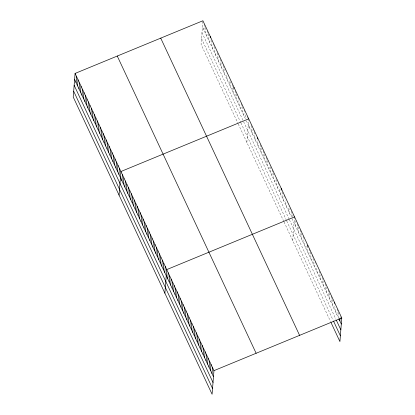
<?xml version="1.0" encoding="UTF-8"?>
<svg xmlns="http://www.w3.org/2000/svg" width="415" height="415" viewBox="0 0 415 415"><rect width="100%" height="100%" fill="white"/><g stroke="black" fill="none" stroke-linecap="round" stroke-linejoin="round"><path stroke-width="0.31" stroke-dasharray="2.08 1.56" d="M202.857 21.357L201.052 44.348L238.008 123.447M203.905 29.979L204.382 23.914M205.384 33.143L205.861 27.079M206.862 36.307L207.293 30.85M208.34 39.472L208.771 34.014M209.819 42.636L210.109 38.994M211.297 45.8L211.728 40.338M212.776 48.965L213.206 43.502M214.254 52.129L214.685 46.667M215.733 55.294L216.018 51.652M217.211 58.458L217.642 52.995M218.689 61.622L219.12 56.16M220.168 64.782L220.598 59.324M221.646 67.946L222.124 61.882M223.125 71.11L223.602 65.046M224.603 74.275L225.034 68.817M226.082 77.439L226.367 73.803M227.56 80.603L227.845 76.962M229.038 83.768L229.324 80.126M230.517 86.932L230.948 81.475M231.995 90.097L232.426 84.634M233.474 93.261L233.853 88.405M234.952 96.425L235.43 90.356M236.431 99.59L236.856 94.127M237.909 102.754L238.335 97.292M239.388 105.913L239.673 102.277M240.866 109.078L241.291 103.62M242.344 112.242L242.77 106.785M243.818 115.406L244.248 109.949M245.587 114.934L245.296 118.571L202.427 26.814M247.065 118.099L247.205 116.278M246.873 142.433L248.684 119.442M249.731 128.064L250.022 124.422M251.21 131.228L251.687 125.164M252.688 134.393L253.166 128.323M254.167 137.557L254.644 131.488M255.645 140.721L255.931 137.08M257.124 143.886L257.409 140.244M258.602 147.05L258.887 143.408M260.081 150.209L260.511 144.752M261.559 153.374L261.99 147.916M263.037 156.538L263.468 151.081M264.516 159.702L264.993 153.638M265.994 162.867L266.425 157.41M267.473 166.031L267.903 160.574M268.951 169.196L269.236 165.554M270.43 172.36L270.86 166.903M271.908 175.524L272.339 170.062M273.386 178.689L273.817 173.226M274.865 181.853L275.15 178.211M276.343 185.017L276.769 179.555M277.822 188.182L278.247 182.719M279.3 191.341L279.586 187.704M280.779 194.505L281.157 189.655M282.257 197.67L282.734 191.606M283.73 200.834L284.213 194.77M285.209 203.998L285.499 200.362M286.687 207.163L286.978 203.526M288.166 210.327L288.456 206.686M289.644 213.492L290.075 208.034M291.553 211.194L291.123 216.656L245.789 119.624M292.84 216.786L293.032 214.358M292.7 240.513L294.557 216.915M295.558 226.144L295.983 220.681M297.031 229.298L297.462 223.841M298.51 232.457L298.935 227M299.983 235.616L300.413 230.154M301.456 238.775L301.887 233.313M302.934 241.929L303.365 236.472M304.408 245.089L304.693 241.452M305.886 248.248L306.171 244.606M307.359 251.407L307.743 246.552M308.833 254.561L309.263 249.104M310.311 257.72L310.788 251.656M311.784 260.879L312.262 254.815M313.263 264.039L313.693 258.576M314.736 267.198L315.167 261.735M316.214 270.352L316.5 266.715M317.688 273.511L317.973 269.869M319.161 276.67L319.592 271.208M320.639 279.829L321.07 274.367M322.113 282.983L322.543 277.526M323.591 286.143L324.022 280.685M325.064 289.302L325.495 283.844M326.543 292.461L326.968 286.998M328.016 295.615L328.447 290.158M329.489 298.774L329.967 292.71M330.968 301.933L331.445 295.869M332.441 305.092L332.872 299.63M333.919 308.252L334.205 304.61M335.393 311.406L335.678 307.769M336.871 314.565L337.296 309.108M338.775 312.262L338.344 317.724L291.615 217.709M340.056 317.849L340.155 316.635M201.975 32.603L243.366 121.196M243.61 121.719L289.193 219.276M289.437 219.805L335.922 319.296M201.503 38.564L240.679 122.409M240.923 122.933L286.506 220.49M286.749 221.019L332.991 319.996M238.251 123.976L283.829 221.532M284.078 222.056L330.568 321.568"/><path stroke-width="0.62" d="M75.084 73.429L73.227 97.027L212.091 394.25L213.948 370.652L75.084 73.429L202.909 20.75L341.773 317.973L339.916 341.571L331.061 322.621M76.085 82.658L76.562 76.593M77.564 85.822L78.041 79.758M79.042 88.986L79.519 82.922M80.52 92.151L80.998 86.087M81.999 95.315L82.476 89.251M83.477 98.48L83.955 92.415M84.956 101.644L85.433 95.58M86.434 104.808L86.911 98.739M87.913 107.973L88.39 101.903M89.391 111.137L89.868 105.068M90.869 114.301L91.347 108.232M92.348 117.461L92.825 111.396M93.826 120.625L94.304 114.561M95.305 123.789L95.782 117.725M96.783 126.954L97.26 120.89M98.262 130.118L98.739 124.054M99.74 133.282L100.217 127.218M101.213 136.447L101.696 130.383M102.692 139.611L103.169 133.547M104.17 142.776L104.647 136.711M105.649 145.94L106.126 139.871M107.127 149.104L107.604 143.035M108.606 152.269L109.083 146.199M110.084 155.433L110.561 149.364M111.562 158.597L112.04 152.528M113.041 161.757L113.518 155.692M114.519 164.921L114.997 158.857M115.998 168.085L116.475 162.021M117.476 171.25L117.953 165.186M118.955 174.414L119.432 168.35M119.053 195.112L120.91 171.514L248.73 118.835M121.911 180.743L122.389 174.679M123.39 183.907L123.867 177.843M124.868 187.072L125.346 181.007M126.347 190.236L126.824 184.167M127.825 193.4L128.302 187.331M129.304 196.565L129.781 190.495M130.782 199.729L131.259 193.66M132.261 202.888L132.738 196.824M133.739 206.053L134.216 199.989M135.217 209.217L135.695 203.153M136.696 212.381L137.173 206.317M138.174 215.546L138.651 209.482M139.653 218.71L140.13 212.646M141.131 221.875L141.608 215.81M142.604 225.039L143.087 218.975M144.083 228.203L144.56 222.139M145.561 231.368L146.038 225.298M147.04 234.532L147.517 228.463M148.518 237.696L148.995 231.627M149.997 240.861L150.474 234.791M151.475 244.025L151.952 237.956M152.953 247.184L153.431 241.12M154.432 250.349L154.909 244.285M155.91 253.513L156.388 247.449M157.389 256.678L157.866 250.613M158.867 259.842L159.344 253.778M160.346 263.006L160.823 256.942M161.824 266.171L162.301 260.106M163.303 269.335L163.78 263.271M164.781 272.499L165.258 266.435M164.88 293.192L166.737 269.594L294.557 216.915M167.733 278.823L168.21 272.754M169.211 281.977L169.688 275.913M170.684 285.136L171.162 279.072M172.163 288.295L172.64 282.231M173.636 291.455L174.113 285.385M175.109 294.608L175.587 288.544M176.588 297.768L177.065 291.704M178.061 300.927L178.538 294.863M179.539 304.086L180.017 298.017M181.013 307.24L181.49 301.176M182.491 310.399L182.968 304.335M183.964 313.558L184.442 307.494M185.438 316.718L185.915 310.648M186.916 319.877L187.393 313.807M210.203 37.781L210.296 36.572M188.389 323.031L188.867 316.967M189.868 326.19L190.345 320.126M191.341 329.349L191.818 323.285M192.819 332.508L193.297 326.439M194.293 335.662L194.77 329.598M195.766 338.822L196.243 332.757M197.244 341.981L197.722 335.917M198.718 345.14L199.195 339.071M200.196 348.299L200.673 342.23M201.669 351.453L202.147 345.389M203.143 354.612L203.625 348.548M204.621 357.772L205.098 351.702M206.094 360.931L206.571 354.861M207.573 364.085L208.05 358.021M209.046 367.244L209.523 361.18M210.524 370.403L211.002 364.339M233.853 88.405L233.951 87.192M211.998 373.562L212.475 367.493M257.507 139.03L257.601 137.816M281.157 189.655L281.256 188.441M307.743 246.552L307.837 245.338M334.298 303.396L334.397 302.182M339.818 320.883L340.01 318.455M213.948 370.652L341.773 317.973M338.837 318.777L341.296 324.037M336.415 320.349L340.839 329.826M333.484 321.049L340.373 335.787M160.724 38.133L299.594 335.356M117.263 56.046L256.133 353.269M74.607 79.493L213.471 376.716M74.15 85.283L213.02 382.506M73.683 91.243L212.547 388.466"/></g></svg>
